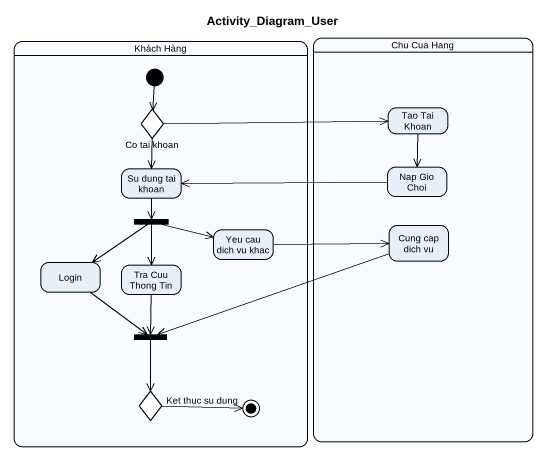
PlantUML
@startuml
title Activity_Diagram_User
hide empty description
state "Khách Hàng" as Khách_Hàng {
  state "Co tai khoan" as Co_tai_khoan <<choice>>
  state "Su dung tai khoan" as Su_dung_tai_khoan
  state fork1 <<fork>>
  state "Yeu cau dich vu khac" as Yeu_cau_dich_vu_khac
  state Login
  state "Tra Cuu Thong Tin" as Tra_Cuu_Thong_Tin
  state fork2 <<join>>
  state choice1 <<choice>>
  [*] --> Co_tai_khoan
  choice1 -right-> [*] : Ket thuc su dung
}
state "Chu Cua Hang" as Chu_Cua_Hang {
  state "Tao Tai Khoan" as Tao_Tai_Khoan
  state "Nap Gio Choi" as Nap_Gio_Choi
  state "Cung cap dich vu" as Cung_cap_dich_vu
}
Co_tai_khoan -right-> Tao_Tai_Khoan
Co_tai_khoan --> Su_dung_tai_khoan
Tao_Tai_Khoan --> Nap_Gio_Choi
Su_dung_tai_khoan --> fork1
Nap_Gio_Choi -left-> Su_dung_tai_khoan
fork1 -right-> Yeu_cau_dich_vu_khac
fork1 --> Login
fork1 --> Tra_Cuu_Thong_Tin
Yeu_cau_dich_vu_khac -right-> Cung_cap_dich_vu
Cung_cap_dich_vu -left-> fork2
Login --> fork2
Tra_Cuu_Thong_Tin --> fork2
fork2 --> choice1
@enduml
